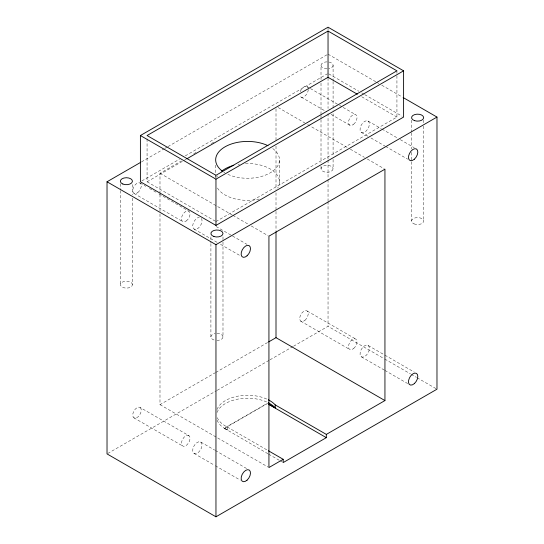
<?xml version="1.0" encoding="UTF-8"?>
<svg xmlns="http://www.w3.org/2000/svg" width="544" height="544" viewBox="0 0 544 544"><rect width="100%" height="100%" fill="white"/><g stroke="black" fill="none" stroke-linecap="round" stroke-linejoin="round"><path stroke-width="0.41" stroke-dasharray="2.72 2.04" d="M141.535 161.854L164.295 148.716M165.029 148.288L167.232 147.016M167.967 146.594L327.304 54.604M141.868 180.928L179.398 159.263M185.286 155.863L327.298 73.868M159.99 193.616L159.99 173.278L181.281 160.983M193.766 153.775L196.704 152.082M211.392 143.602L214.322 141.902M147.07 138.897L147.07 181.778L183.117 160.97M183.852 160.541L186.062 159.27M215.961 221.551L396.93 117.076L396.93 74.188M159.99 213.955L159.99 404.648L215.057 372.851M215.791 372.429L267.927 342.332M107.76 453.478L216.43 390.742M217.165 390.313L269.294 360.216M270.028 359.795L292.794 346.65M293.529 346.229L328.039 326.305L383.982 358.598M267.906 453.737L224.203 428.21L267.349 403.301M224.216 428.509L267.349 403.607M217.104 420.206A31.239 18.034 0 0 0 224.203 428.21L227.263 429.957L227.263 427.006A31.246 18.04 0 0 1 217.056 417.18M328.039 54.176L375.884 81.804M376.618 82.226L378.828 83.504M381.772 85.204L402.383 97.097M328.773 73.868L358.85 91.236M361.787 92.929L363.984 94.2M364.718 94.622L402.138 116.226M361.746 96.764L396.93 117.076M368.009 121.013A6.61 3.815 -60 0 1 365.915 131.254A6.61 3.815 -60 0 1 360.189 127.949A6.61 3.815 -60 0 1 368.009 121.013L381.215 128.642M381.949 129.064L397.365 137.965M400.302 139.658L414.242 147.71M306.748 86.448L309.665 88.128M310.393 88.55L338.769 104.931M339.497 105.352L342.407 107.032M343.135 107.454L355.511 114.6M301.267 97.179L326.733 111.887M331.106 114.403L350.023 125.331M361.4 132.457L368.002 136.272M370.94 137.965L384.887 146.016M385.621 146.445L407.633 159.154M278.208 107.569L304.708 122.869M307.652 124.569L347.405 147.519M350.35 149.219L364.33 157.291M367.275 158.991L384.207 168.769M159.99 173.278L232.125 214.921M232.866 215.349L248.322 224.271M251.267 225.971L268.199 235.749M147.07 181.778L215.234 221.129M216.09 226.522L246.915 244.317M140.012 182.974L145.84 186.34M149.478 188.435L156.026 192.222M158.936 193.902L188.768 211.126M133.994 193.453L182.75 221.598M194.072 229.065L217.559 242.624M220.49 244.317L240.305 255.762M368.009 345.406A6.61 3.815 -60 0 1 365.915 355.64A6.61 3.815 -60 0 1 360.189 352.335A6.61 3.815 -60 0 1 368.009 345.406L384.152 354.729M384.887 355.15L414.242 372.096M307.272 311.059L356.028 339.204M384.717 359.026L410.482 373.898M411.216 374.326L416.371 377.298M417.105 377.726L436.24 388.776M300.676 321.137L349.432 349.289M361.4 356.85L384.152 369.988M384.887 370.41L407.633 383.547M227.263 427.006L267.743 450.384M268.634 454.158L279.562 460.462M280.289 460.884L282.472 462.142M159.99 404.648L268.199 467.119M200.682 442.014A6.61 3.815 -60 0 1 198.587 452.248A6.61 3.815 -60 0 1 192.862 448.943A6.61 3.815 -60 0 1 200.682 442.014L214.622 450.065M215.356 450.486L246.915 468.704M140.196 407.531A6.038 3.488 -60 0 1 137.87 416.983A6.038 3.488 -60 0 1 132.947 413.447A6.038 3.488 -60 0 1 140.196 407.531L188.952 435.676A6.038 3.488 -60 0 1 186.626 445.135A6.038 3.488 -60 0 1 181.703 441.592A6.038 3.488 -60 0 1 188.952 435.676M133.81 417.778L182.566 445.924M194.072 453.458L214.622 465.317M215.356 465.746L240.305 480.148M423.654 120.183L423.654 122.733M423.654 126.12L423.654 221.075M411.57 120.183L411.57 132.056M411.57 132.906L411.57 149.008M411.57 152.402L411.57 160.881M411.57 161.731L411.57 221.075M396.93 70.829L396.93 73.352M328.882 62.036A6.038 3.488 0 0 1 333.091 65.362L333.091 80.621M333.091 81.471L333.091 110.296M333.091 113.682L333.091 156.074M333.091 159.467L333.091 168.79A6.038 3.488 0 0 1 324.027 171.809A6.038 3.488 0 0 1 324.027 165.77A6.038 3.488 0 0 1 333.091 168.79M328.039 27.2L328.039 29.723M328.039 77.914L328.039 108.433M328.039 113.519L328.039 159.297M328.039 160.147L328.039 178.792M328.039 179.642L328.039 200.838M328.039 201.681L328.039 326.305M327.053 61.873A6.038 3.488 0 0 0 321.008 65.362L321.008 79.771M321.008 83.164L321.008 114.532M321.008 115.382L321.008 118.769M321.008 119.619L321.008 162.853M321.008 166.246L321.008 168.79M279.46 160.507L279.46 182.58M276.005 108.841L276.005 141.046M276.005 146.132L276.005 189.353M276.005 192.746L276.005 210.542M276.005 211.385L276.005 230.88M222.992 236.885L222.992 241.121M222.992 241.971L222.992 336.926A6.038 3.488 0 0 1 216.947 340.415M215.961 175.304L215.961 177.827M215.682 165.145L215.682 177.881M210.909 236.885L210.909 242.821M210.909 243.664L210.909 336.926A6.038 3.488 0 0 0 215.118 340.252M159.99 194.46L159.99 213.105M132.43 184.6L132.43 194.772M132.43 198.166L132.43 284.641A6.038 3.488 0 0 1 123.372 287.66A6.038 3.488 0 0 1 123.372 281.622A6.038 3.488 0 0 1 132.43 284.641M120.346 183.756L120.346 189.686M120.346 190.536L120.346 284.641M227.263 429.957A31.239 18.034 0 0 1 224.203 428.21M217.029 412.481A31.239 18.034 0 0 1 266.587 401.934M217.042 409.462A31.246 18.04 0 0 1 267.764 399.534M201.477 218.389A6.61 3.815 -60 0 1 198.261 228.133A6.61 3.815 -60 0 1 192.739 225.379A6.61 3.815 -60 0 1 199.315 217.314M300.227 91.705A6.038 3.488 -60 0 1 304.239 86.754A6.038 3.488 -60 0 1 307.986 87.713M308.271 89.617A6.038 3.488 -60 0 1 304.388 96.512A6.038 3.488 -60 0 1 299.853 95.343M216.947 333.438A6.038 3.488 0 0 1 222.992 336.926M210.909 336.926A6.038 3.488 0 0 1 215.118 333.601M333.091 65.362A6.038 3.488 0 0 1 328.882 68.68M327.053 68.85A6.038 3.488 0 0 1 321.008 65.362M245.48 163.547A31.906 18.421 0 0 1 277.664 188.054M259.264 199.07A31.906 18.421 0 0 1 217.124 187.435M216.798 177.058A31.906 18.421 0 0 1 217.478 175.807M238.027 164.349A31.906 18.421 0 0 1 239.489 164.111M272.762 148.546A31.906 18.421 0 0 1 269.736 173.108A31.906 18.421 0 0 1 227.12 173.992M224.883 172.802A31.906 18.421 0 0 1 223.842 172.162M353.648 124.284A6.038 3.488 -60 0 0 355.946 114.832A6.038 3.488 -60 0 0 348.704 120.775A6.038 3.488 -60 0 0 353.648 124.284M186.279 220.959A6.038 3.488 -60 0 0 189.169 211.426A6.038 3.488 -60 0 0 181.825 216.702A6.038 3.488 -60 0 0 186.279 220.959M137.822 192.583A6.038 3.488 -60 0 0 140.223 183.11A6.038 3.488 -60 0 0 132.96 188.945A6.038 3.488 -60 0 0 137.822 192.583M353.729 348.466A6.038 3.488 -60 0 0 355.824 339.062A6.038 3.488 -60 0 0 348.629 345.216A6.038 3.488 -60 0 0 353.729 348.466M304.973 320.314A6.038 3.488 -60 0 0 307.068 310.91A6.038 3.488 -60 0 0 299.873 317.064A6.038 3.488 -60 0 0 304.973 320.314M414.066 223.897A6.038 3.488 0 0 0 423.62 221.435A6.038 3.488 0 0 0 415.147 217.892A6.038 3.488 0 0 0 414.066 223.897"/><path stroke-width="0.82" d="M140.4 135.531L328.039 27.2L403.6 70.829L403.6 117.076L215.961 225.406L140.4 181.778L140.4 135.531L215.961 179.16L403.6 70.829M328.039 31.056L147.07 135.531L215.961 175.304L396.93 70.829L328.039 31.056L328.039 77.302L186.796 158.848M403.118 97.526L436.975 117.076L436.975 389.198L215.961 516.8L107.025 453.9L107.025 181.778L140.801 162.275M107.025 181.778L215.961 244.678L436.975 117.076M268.661 341.904L276.005 337.668L384.941 400.568L384.941 169.191L268.933 236.171L268.933 467.541L283.2 459.306L283.2 462.563L326.332 437.662L326.332 434.404L384.941 400.568M328.039 77.302L357.354 94.228M268.328 399.813A31.246 18.04 0 0 1 275.216 404.886L326.332 434.404M268.777 404.124L275.216 407.837L275.216 404.886M268.804 404.45L326.332 437.662M268.478 450.806L283.2 459.306M276.005 231.73L276.005 337.668M215.961 179.16L215.961 225.406M215.961 244.678L215.961 516.8M268.321 402.764A31.239 18.034 0 0 1 275.216 407.837M221.687 171.156A31.906 18.421 0 0 1 233.791 165.315M222.38 171.156A31.906 18.421 0 0 1 225.413 146.601A31.906 18.421 0 0 1 268.029 145.71M247.024 255.823A6.61 3.815 -60 0 0 249.118 245.589A6.61 3.815 -60 0 0 241.298 252.518A6.61 3.815 -60 0 0 247.024 255.823M414.351 159.215A6.61 3.815 -60 0 0 416.446 148.981A6.61 3.815 -60 0 0 408.626 155.91A6.61 3.815 -60 0 0 414.351 159.215M414.351 383.608A6.61 3.815 -60 0 0 416.446 373.368A6.61 3.815 -60 0 0 408.626 380.304A6.61 3.815 -60 0 0 414.351 383.608M247.024 480.209A6.61 3.815 -60 0 0 249.118 469.975A6.61 3.815 -60 0 0 241.298 476.911A6.61 3.815 -60 0 0 247.024 480.209M213.928 236.518A6.038 3.488 0 0 0 222.992 233.492A6.038 3.488 0 0 0 213.928 230.472A6.038 3.488 0 0 0 213.928 236.518M122.842 184.035A6.038 3.488 0 0 0 132.403 181.574A6.038 3.488 0 0 0 123.923 178.024A6.038 3.488 0 0 0 122.842 184.035M414.589 120.666A6.038 3.488 0 0 0 423.654 117.64A6.038 3.488 0 0 0 414.589 114.621A6.038 3.488 0 0 0 414.589 120.666"/></g></svg>
